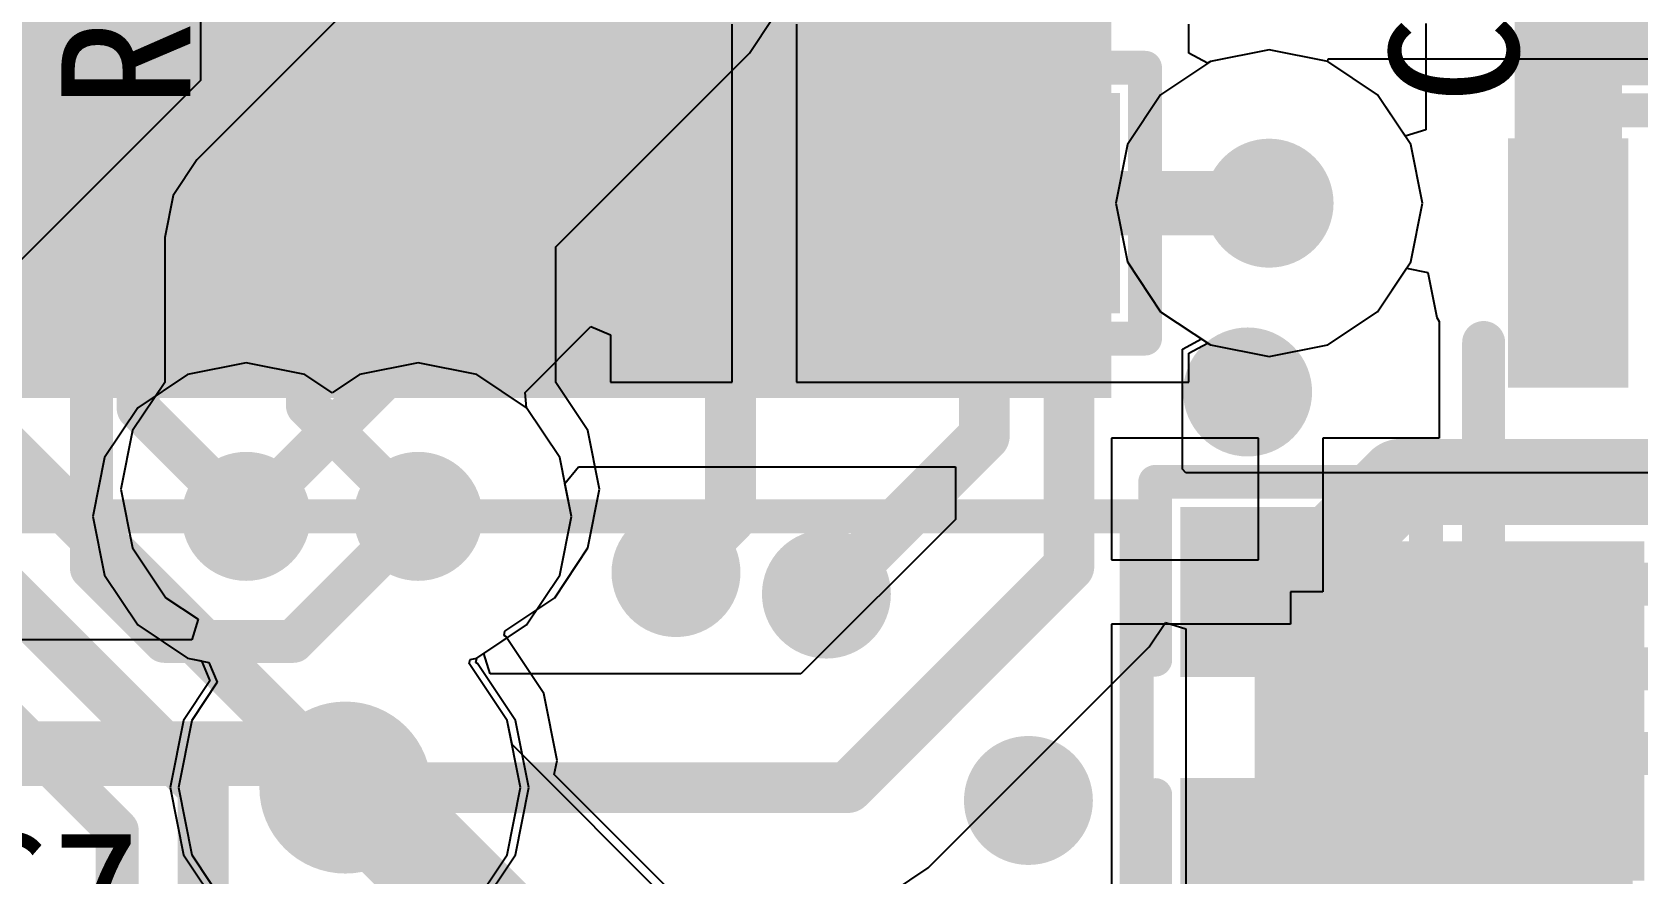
# Model space of a CAD drawing. Header units: millimetres. Extents: x 192 to 285.3, y 128.7 to 184.7.
# Drawn here: x 211.67 to 221.16, y 171.43 to 176.4 of the extents above; entities that cross this region are included whole.
import ezdxf

# ---------------------------------------------------------------- set-up
doc = ezdxf.new("R2010")
doc.units = ezdxf.units.MM
for name, color, linetype in [('BottomLayer', 5, 'Continuous'), ('BottomOverlay', 54, 'Continuous'), ('BottomPaste', 16, 'Continuous'), ('BottomSolder', 6, 'Continuous'), ('ConnectLayer', 7, 'Continuous'), ('MidLayer1', 16, 'Continuous'), ('MidLayer2', 76, 'Continuous'), ('MultiLayer', 9, 'Continuous'), ('TopLayer', 1, 'Continuous'), ('TopOverlay', 2, 'Continuous'), ('TopPaste', 8, 'Continuous'), ('TopSolder', 216, 'Continuous'), ('ViaHoleLayer', 16, 'Continuous')]:
    doc.layers.add(name, color=color, linetype=linetype)

# ---------------------------------------------------------------- blocks, each defined once
blk = doc.blocks.new('SOT23_5_36')
at = {"layer": 'TopLayer'}
for points in [[(-0.6350126999999999, 0.69599048), (-0.6350126999999999, 1.20399048), (-1.9050127, 0.69599048), (-1.9050127, 1.20399048)], [(1.9049873, 0.69599048), (1.9049873, 1.20399048), (0.6349873, 0.69599048), (0.6349873, 1.20399048)], [(-0.6350126999999999, -0.25402032), (-0.6350126999999999, 0.25397968), (-1.9050127, -0.25402032), (-1.9050127, 0.25397968)], [(-0.6350126999999999, -1.20403112), (-0.6350126999999999, -0.69603112), (-1.9050127, -1.20403112), (-1.9050127, -0.69603112)], [(1.9049873, -1.20403112), (1.9049873, -0.69603112), (0.6349873, -1.20403112), (0.6349873, -0.69603112)]]:
    blk.add_solid(points, dxfattribs=at)
at = {"layer": 'TopOverlay'}
for points, const_width in [([(-0.8000110999999999, 1.44996408), (0.7999857, 1.44996408)], 0.254), ([(1.3969873, 0.18799048), (1.3969873, -0.19300952)], 0.3048), ([(-0.8000110999999999, -1.45000472), (0.7999857, -1.45000472)], 0.254)]:
    blk.add_lwpolyline(points, dxfattribs=dict(at, const_width=const_width))
for points, const_width in [([(-0.8635111, 1.44996408, 1), (-0.7365111, 1.44996408, 1)], 0.127), ([(0.7364857, 1.44996408, 1), (0.8634856999999999, 1.44996408, 1)], 0.127), ([(1.3207873, 0.18799048, 1), (1.4731873, 0.18799048, 1)], 0.1524), ([(1.3207873, -0.19300952, 1), (1.4731873, -0.19300952, 1)], 0.1524), ([(-0.8635111, -1.45000472, 1), (-0.7365111, -1.45000472, 1)], 0.127), ([(0.7364857, -1.45000472, 1), (0.8634856999999999, -1.45000472, 1)], 0.127)]:
    blk.add_lwpolyline(points, format="xyb", close=True, dxfattribs=dict(at, const_width=const_width))
at = {"layer": 'TopPaste'}
for points in [[(-0.6350126999999999, 0.69599048), (-0.6350126999999999, 1.20399048), (-1.9050127, 0.69599048), (-1.9050127, 1.20399048)], [(1.9049873, 0.69599048), (1.9049873, 1.20399048), (0.6349873, 0.69599048), (0.6349873, 1.20399048)], [(-0.6350126999999999, -0.25402032), (-0.6350126999999999, 0.25397968), (-1.9050127, -0.25402032), (-1.9050127, 0.25397968)], [(-0.6350126999999999, -1.20403112), (-0.6350126999999999, -0.69603112), (-1.9050127, -1.20403112), (-1.9050127, -0.69603112)], [(1.9049873, -1.20403112), (1.9049873, -0.69603112), (0.6349873, -1.20403112), (0.6349873, -0.69603112)]]:
    blk.add_solid(points, dxfattribs=at)
at = {"layer": 'TopSolder'}
for points in [[(-0.5334127, 0.5943904799999999), (-0.5334127, 1.30559048), (-2.0066127, 0.5943904799999999), (-2.0066127, 1.30559048)], [(2.0065873, 0.5943904799999999), (2.0065873, 1.30559048), (0.5333873, 0.5943904799999999), (0.5333873, 1.30559048)], [(-0.5334127, -0.35562032), (-0.5334127, 0.35557968), (-2.0066127, -0.35562032), (-2.0066127, 0.35557968)], [(-0.5334127, -1.30563112), (-0.5334127, -0.59443112), (-2.0066127, -1.30563112), (-2.0066127, -0.59443112)], [(2.0065873, -1.30563112), (2.0065873, -0.59443112), (0.5333873, -1.30563112), (0.5333873, -0.59443112)]]:
    blk.add_solid(points, dxfattribs=at)
blk = doc.blocks.new('0603_61')
at = {"layer": 'TopLayer'}
for points in [[(-1.19994934, -0.54999382), (-0.39995094, -0.54999382), (-1.19994934, 0.5500039800000001), (-0.39995094, 0.5500039800000001)], [(0.40004746, -0.54999382), (1.20004586, -0.54999382), (0.40004746, 0.5500039800000001), (1.20004586, 0.5500039800000001)]]:
    blk.add_solid(points, dxfattribs=at)
at = {"layer": 'TopOverlay', "const_width": 0.1999996}
for points in [[(-1.44998694, 0.80000348), (-1.44998694, -0.7999933199999999)], [(-1.44998694, 0.80000348), (-0.40000174, 0.80000348)], [(0.3999966599999999, 0.80000348), (1.45003266, 0.80000348)], [(1.45003266, 0.80000348), (1.45003266, -0.7999933199999999)], [(-1.44998694, -0.7999933199999999), (-0.40000174, -0.7999933199999999)], [(0.3999966599999999, -0.7999933199999999), (1.45003266, -0.7999933199999999)]]:
    blk.add_lwpolyline(points, dxfattribs=at)
at = {"layer": 'TopOverlay', "const_width": 0.0999998}
for points in [[(-1.49998684, 0.80000348, 1), (-1.39998704, 0.80000348, 1)], [(-1.49998684, 0.80000348, 1), (-1.39998704, 0.80000348, 1)], [(-0.4500016399999999, 0.80000348, 1), (-0.35000184, 0.80000348, 1)], [(0.34999676, 0.80000348, 1), (0.44999656, 0.80000348, 1)], [(1.40003276, 0.80000348, 1), (1.50003256, 0.80000348, 1)], [(1.40003276, 0.80000348, 1), (1.50003256, 0.80000348, 1)], [(-1.49998684, -0.7999933199999999, 1), (-1.39998704, -0.7999933199999999, 1)], [(-1.49998684, -0.7999933199999999, 1), (-1.39998704, -0.7999933199999999, 1)], [(-0.4500016399999999, -0.7999933199999999, 1), (-0.35000184, -0.7999933199999999, 1)], [(0.34999676, -0.7999933199999999, 1), (0.44999656, -0.7999933199999999, 1)], [(1.40003276, -0.7999933199999999, 1), (1.50003256, -0.7999933199999999, 1)], [(1.40003276, -0.7999933199999999, 1), (1.50003256, -0.7999933199999999, 1)]]:
    blk.add_lwpolyline(points, format="xyb", close=True, dxfattribs=at)
at = {"layer": 'TopPaste'}
for points in [[(-1.19994934, -0.54999382), (-0.39995094, -0.54999382), (-1.19994934, 0.5500039800000001), (-0.39995094, 0.5500039800000001)], [(0.40004746, -0.54999382), (1.20004586, -0.54999382), (0.40004746, 0.5500039800000001), (1.20004586, 0.5500039800000001)]]:
    blk.add_solid(points, dxfattribs=at)
at = {"layer": 'TopSolder'}
for points in [[(-1.30154934, -0.65159382), (-0.29835094, -0.65159382), (-1.30154934, 0.65160398), (-0.29835094, 0.65160398)], [(0.29844746, -0.65159382), (1.30164586, -0.65159382), (0.29844746, 0.65160398), (1.30164586, 0.65160398)]]:
    blk.add_solid(points, dxfattribs=at)
blk = doc.blocks.new('0603_63')
at = {"layer": 'TopLayer'}
for points in [[(-1.19998998, -0.5500243), (-0.39999158, -0.5500243), (-1.19998998, 0.5499735), (-0.39999158, 0.5499735)], [(0.40000682, -0.5500243), (1.20000522, -0.5500243), (0.40000682, 0.5499735), (1.20000522, 0.5499735)]]:
    blk.add_solid(points, dxfattribs=at)
at = {"layer": 'TopOverlay', "const_width": 0.1999996}
for points in [[(-1.45002758, -0.8000237999999998), (-1.45002758, 0.799973)], [(-1.45002758, 0.799973), (-0.39999158, 0.799973)], [(0.40000682, 0.799973), (1.44999202, 0.799973)], [(1.44999202, -0.8000237999999998), (1.44999202, 0.799973)], [(-1.45002758, -0.8000237999999998), (-0.39999158, -0.8000237999999998)], [(0.40000682, -0.8000237999999998), (1.44999202, -0.8000237999999998)]]:
    blk.add_lwpolyline(points, dxfattribs=at)
at = {"layer": 'TopOverlay', "const_width": 0.0999998}
for points in [[(-1.50002748, 0.799973, 1), (-1.40002768, 0.799973, 1)], [(-1.50002748, 0.799973, 1), (-1.40002768, 0.799973, 1)], [(-0.44999148, 0.799973, 1), (-0.34999168, 0.799973, 1)], [(0.35000692, 0.799973, 1), (0.45000672, 0.799973, 1)], [(1.39999212, 0.799973, 1), (1.49999192, 0.799973, 1)], [(1.39999212, 0.799973, 1), (1.49999192, 0.799973, 1)], [(-1.50002748, -0.8000237999999998, 1), (-1.40002768, -0.8000237999999998, 1)], [(-1.50002748, -0.8000237999999998, 1), (-1.40002768, -0.8000237999999998, 1)], [(-0.44999148, -0.8000237999999998, 1), (-0.34999168, -0.8000237999999998, 1)], [(0.35000692, -0.8000237999999998, 1), (0.45000672, -0.8000237999999998, 1)], [(1.39999212, -0.8000237999999998, 1), (1.49999192, -0.8000237999999998, 1)], [(1.39999212, -0.8000237999999998, 1), (1.49999192, -0.8000237999999998, 1)]]:
    blk.add_lwpolyline(points, format="xyb", close=True, dxfattribs=at)
at = {"layer": 'TopPaste'}
for points in [[(-1.19998998, -0.5500243), (-0.39999158, -0.5500243), (-1.19998998, 0.5499735), (-0.39999158, 0.5499735)], [(0.40000682, -0.5500243), (1.20000522, -0.5500243), (0.40000682, 0.5499735), (1.20000522, 0.5499735)]]:
    blk.add_solid(points, dxfattribs=at)
at = {"layer": 'TopSolder'}
for points in [[(-1.30158998, -0.6516242999999999), (-0.29839158, -0.6516242999999999), (-1.30158998, 0.6515735), (-0.29839158, 0.6515735)], [(0.29840682, -0.6516242999999999), (1.30160522, -0.6516242999999999), (0.29840682, 0.6515735), (1.30160522, 0.6515735)]]:
    blk.add_solid(points, dxfattribs=at)
blk = doc.blocks.new('0603_87')
at = {"layer": 'TopLayer'}
for points in [[(-1.1999976, -0.5500268399999999), (-0.3999992, -0.5500268399999999), (-1.1999976, 0.5499709599999999), (-0.3999992, 0.5499709599999999)], [(0.3999992, -0.5500268399999999), (1.1999976, -0.5500268399999999), (0.3999992, 0.5499709599999999), (1.1999976, 0.5499709599999999)]]:
    blk.add_solid(points, dxfattribs=at)
at = {"layer": 'TopOverlay', "const_width": 0.1999996}
for points in [[(-0.3999992, 0.7999704599999999), (-1.4500352, 0.7999704599999999)], [(-1.4500352, 0.7999704599999999), (-1.4500352, -0.80002634)], [(1.4499844, 0.7999704599999999), (0.3999992, 0.7999704599999999)], [(1.4499844, 0.7999704599999999), (1.4499844, -0.80002634)], [(-0.3999992, -0.80002634), (-1.4500352, -0.80002634)], [(1.4499844, -0.80002634), (0.3999992, -0.80002634)]]:
    blk.add_lwpolyline(points, dxfattribs=at)
at = {"layer": 'TopOverlay', "const_width": 0.0999998}
for points in [[(-1.5000351, 0.7999704599999999, 1), (-1.4000353, 0.7999704599999999, 1)], [(-1.5000351, 0.7999704599999999, 1), (-1.4000353, 0.7999704599999999, 1)], [(-0.4499991, 0.7999704599999999, 1), (-0.3499993, 0.7999704599999999, 1)], [(0.3499993, 0.7999704599999999, 1), (0.4499991, 0.7999704599999999, 1)], [(1.3999845, 0.7999704599999999, 1), (1.4999843, 0.7999704599999999, 1)], [(1.3999845, 0.7999704599999999, 1), (1.4999843, 0.7999704599999999, 1)], [(-1.5000351, -0.80002634, 1), (-1.4000353, -0.80002634, 1)], [(-1.5000351, -0.80002634, 1), (-1.4000353, -0.80002634, 1)], [(-0.4499991, -0.80002634, 1), (-0.3499993, -0.80002634, 1)], [(0.3499993, -0.80002634, 1), (0.4499991, -0.80002634, 1)], [(1.3999845, -0.80002634, 1), (1.4999843, -0.80002634, 1)], [(1.3999845, -0.80002634, 1), (1.4999843, -0.80002634, 1)]]:
    blk.add_lwpolyline(points, format="xyb", close=True, dxfattribs=at)
at = {"layer": 'TopPaste'}
for points in [[(-1.1999976, -0.5500268399999999), (-0.3999992, -0.5500268399999999), (-1.1999976, 0.5499709599999999), (-0.3999992, 0.5499709599999999)], [(0.3999992, -0.5500268399999999), (1.1999976, -0.5500268399999999), (0.3999992, 0.5499709599999999), (1.1999976, 0.5499709599999999)]]:
    blk.add_solid(points, dxfattribs=at)
at = {"layer": 'TopSolder'}
for points in [[(-1.3015976, -0.6516268399999999), (-0.2983992, -0.6516268399999999), (-1.3015976, 0.6515709599999999), (-0.2983992, 0.6515709599999999)], [(0.2983992, -0.6516268399999999), (1.3015976, -0.6516268399999999), (0.2983992, 0.6515709599999999), (1.3015976, 0.6515709599999999)]]:
    blk.add_solid(points, dxfattribs=at)
blk = doc.blocks.new('TQFP_64_B_120')
at = {"layer": 'BottomLayer'}
for points in [[(-2.4000079, 4.949967239999999), (-2.1000085, 4.949967239999999), (-2.4000079, 7.04996812), (-2.1000085, 7.04996812)], [(-1.9000343, 4.949967239999999), (-1.6000349, 4.949967239999999), (-1.9000343, 7.04996812), (-1.6000349, 7.04996812)], [(-1.4000099, 4.949967239999999), (-1.1000105, 4.949967239999999), (-1.4000099, 7.04996812), (-1.1000105, 7.04996812)], [(-0.9000363, 4.949967239999999), (-0.6000369, 4.949967239999999), (-0.9000363, 7.04996812), (-0.6000369, 7.04996812)], [(-0.4000118999999999, 4.949967239999999), (-0.1000125, 4.949967239999999), (-0.4000118999999999, 7.04996812), (-0.1000125, 7.04996812)], [(0.09996169999999999, 4.949967239999999), (0.3999611, 4.949967239999999), (0.09996169999999999, 7.04996812), (0.3999611, 7.04996812)], [(0.5999861, 4.949967239999999), (0.8999854999999999, 4.949967239999999), (0.5999861, 7.04996812), (0.8999854999999999, 7.04996812)], [(1.0999597, 4.949967239999999), (1.3999591, 4.949967239999999), (1.0999597, 7.04996812), (1.3999591, 7.04996812)], [(1.5999841, 4.949967239999999), (1.8999835, 4.949967239999999), (1.5999841, 7.04996812), (1.8999835, 7.04996812)], [(2.0999577, 4.949967239999999), (2.3999571, 4.949967239999999), (2.0999577, 7.04996812), (2.3999571, 7.04996812)], [(2.5999821, 4.949967239999999), (2.8999815, 4.949967239999999), (2.5999821, 7.04996812), (2.8999815, 7.04996812)], [(3.0999557, 4.949967239999999), (3.3999551, 4.949967239999999), (3.0999557, 7.04996812), (3.3999551, 7.04996812)], [(3.5999801, 4.949967239999999), (3.8999795, 4.949967239999999), (3.5999801, 7.04996812), (3.8999795, 7.04996812)], [(4.94996216, 3.89998458), (4.94996216, 3.59998518), (7.04996304, 3.89998458), (7.04996304, 3.59998518)], [(4.94996216, 3.39996018), (4.94996216, 3.09996078), (7.04996304, 3.39996018), (7.04996304, 3.09996078)], [(4.94996216, 2.89998658), (4.94996216, 2.59998718), (7.04996304, 2.89998658), (7.04996304, 2.59998718)], [(4.94996216, 2.39996218), (4.94996216, 2.09996278), (7.04996304, 2.39996218), (7.04996304, 2.09996278)]]:
    blk.add_solid(points, dxfattribs=at)
at = {"layer": 'BottomOverlay', "const_width": 0.1999996}
for points in [[(-4.1500298, 4.14998408), (4.149979, 4.14998408)], [(4.149979, -4.150024719999999), (4.149979, 4.14998408)]]:
    blk.add_lwpolyline(points, dxfattribs=at)
at = {"layer": 'BottomOverlay', "const_width": 0.0999998}
blk.add_lwpolyline([(4.0999791, 4.14998408, 1), (4.1999789, 4.14998408, 1)], format="xyb", close=True, dxfattribs=at)
blk.add_lwpolyline([(4.0999791, 4.14998408, 1), (4.1999789, 4.14998408, 1)], format="xyb", close=True, dxfattribs=at)
at = {"layer": 'BottomPaste'}
for points in [[(-2.4000079, 4.949967239999999), (-2.1000085, 4.949967239999999), (-2.4000079, 7.04996812), (-2.1000085, 7.04996812)], [(-1.9000343, 4.949967239999999), (-1.6000349, 4.949967239999999), (-1.9000343, 7.04996812), (-1.6000349, 7.04996812)], [(-1.4000099, 4.949967239999999), (-1.1000105, 4.949967239999999), (-1.4000099, 7.04996812), (-1.1000105, 7.04996812)], [(-0.9000363, 4.949967239999999), (-0.6000369, 4.949967239999999), (-0.9000363, 7.04996812), (-0.6000369, 7.04996812)], [(-0.4000118999999999, 4.949967239999999), (-0.1000125, 4.949967239999999), (-0.4000118999999999, 7.04996812), (-0.1000125, 7.04996812)], [(0.09996169999999999, 4.949967239999999), (0.3999611, 4.949967239999999), (0.09996169999999999, 7.04996812), (0.3999611, 7.04996812)], [(0.5999861, 4.949967239999999), (0.8999854999999999, 4.949967239999999), (0.5999861, 7.04996812), (0.8999854999999999, 7.04996812)], [(1.0999597, 4.949967239999999), (1.3999591, 4.949967239999999), (1.0999597, 7.04996812), (1.3999591, 7.04996812)], [(1.5999841, 4.949967239999999), (1.8999835, 4.949967239999999), (1.5999841, 7.04996812), (1.8999835, 7.04996812)], [(2.0999577, 4.949967239999999), (2.3999571, 4.949967239999999), (2.0999577, 7.04996812), (2.3999571, 7.04996812)], [(2.5999821, 4.949967239999999), (2.8999815, 4.949967239999999), (2.5999821, 7.04996812), (2.8999815, 7.04996812)], [(3.0999557, 4.949967239999999), (3.3999551, 4.949967239999999), (3.0999557, 7.04996812), (3.3999551, 7.04996812)], [(3.5999801, 4.949967239999999), (3.8999795, 4.949967239999999), (3.5999801, 7.04996812), (3.8999795, 7.04996812)], [(4.94996216, 3.89998458), (4.94996216, 3.59998518), (7.04996304, 3.89998458), (7.04996304, 3.59998518)], [(4.94996216, 3.39996018), (4.94996216, 3.09996078), (7.04996304, 3.39996018), (7.04996304, 3.09996078)], [(4.94996216, 2.89998658), (4.94996216, 2.59998718), (7.04996304, 2.89998658), (7.04996304, 2.59998718)], [(4.94996216, 2.39996218), (4.94996216, 2.09996278), (7.04996304, 2.39996218), (7.04996304, 2.09996278)]]:
    blk.add_solid(points, dxfattribs=at)
at = {"layer": 'BottomSolder'}
for points in [[(-2.5016079, 4.84836724), (-1.9984085, 4.84836724), (-2.5016079, 7.15156812), (-1.9984085, 7.15156812)], [(-2.0016343, 4.84836724), (-1.4984349, 4.84836724), (-2.0016343, 7.15156812), (-1.4984349, 7.15156812)], [(-1.5016099, 4.84836724), (-0.9984105, 4.84836724), (-1.5016099, 7.15156812), (-0.9984105, 7.15156812)], [(-1.0016363, 4.84836724), (-0.4984369, 4.84836724), (-1.0016363, 7.15156812), (-0.4984369, 7.15156812)], [(-0.5016118999999999, 4.84836724), (0.0015875, 4.84836724), (-0.5016118999999999, 7.15156812), (0.0015875, 7.15156812)], [(-0.0016383, 4.84836724), (0.5015611, 4.84836724), (-0.0016383, 7.15156812), (0.5015611, 7.15156812)], [(0.4983861, 4.84836724), (1.0015855, 4.84836724), (0.4983861, 7.15156812), (1.0015855, 7.15156812)], [(0.9983597, 4.84836724), (1.5015591, 4.84836724), (0.9983597, 7.15156812), (1.5015591, 7.15156812)], [(1.4983841, 4.84836724), (2.0015835, 4.84836724), (1.4983841, 7.15156812), (2.0015835, 7.15156812)], [(1.9983577, 4.84836724), (2.5015571, 4.84836724), (1.9983577, 7.15156812), (2.5015571, 7.15156812)], [(2.4983821, 4.84836724), (3.0015815, 4.84836724), (2.4983821, 7.15156812), (3.0015815, 7.15156812)], [(2.9983557, 4.84836724), (3.5015551, 4.84836724), (2.9983557, 7.15156812), (3.5015551, 7.15156812)], [(3.4983801, 4.84836724), (4.0015795, 4.84836724), (3.4983801, 7.15156812), (4.0015795, 7.15156812)], [(4.84836216, 4.00158458), (4.84836216, 3.49838518), (7.15156304, 4.00158458), (7.15156304, 3.49838518)], [(4.84836216, 3.50156018), (4.84836216, 2.99836078), (7.15156304, 3.50156018), (7.15156304, 2.99836078)], [(4.84836216, 3.00158658), (4.84836216, 2.49838718), (7.15156304, 3.00158658), (7.15156304, 2.49838718)], [(4.84836216, 2.50156218), (4.84836216, 1.99836278), (7.15156304, 2.50156218), (7.15156304, 1.99836278)]]:
    blk.add_solid(points, dxfattribs=at)
blk = doc.blocks.new('0603_154')
at = {"layer": 'TopLayer'}
for points in [[(-0.3999992, -0.5499989), (0.3999992, -0.5499989), (-0.3999992, 0.5499989), (0.3999992, 0.5499989)], [(1.1999976, -0.5499989), (1.999996, -0.5499989), (1.1999976, 0.5499989), (1.999996, 0.5499989)]]:
    blk.add_solid(points, dxfattribs=at)
at = {"layer": 'TopOverlay', "const_width": 0.1999996}
for points in [[(0.39997634, 0.7999984), (-0.6500368, 0.7999984)], [(-0.6500368, -0.7999984), (-0.6500368, 0.7999984)], [(2.2499828, 0.7999984), (1.19997474, 0.7999984)], [(2.2499828, -0.7999984), (2.2499828, 0.7999984)], [(0.39997634, -0.7999984), (-0.6500368, -0.7999984)], [(2.2499828, -0.7999984), (1.19997474, -0.7999984)]]:
    blk.add_lwpolyline(points, dxfattribs=at)
at = {"layer": 'TopOverlay', "const_width": 0.0999998}
for points in [[(-0.7000367, 0.7999984, 1), (-0.6000369, 0.7999984, 1)], [(-0.7000367, 0.7999984, 1), (-0.6000369, 0.7999984, 1)], [(0.34997644, 0.7999984, 1), (0.44997624, 0.7999984, 1)], [(1.14997484, 0.7999984, 1), (1.24997464, 0.7999984, 1)], [(2.1999829, 0.7999984, 1), (2.2999827, 0.7999984, 1)], [(2.1999829, 0.7999984, 1), (2.2999827, 0.7999984, 1)], [(-0.7000367, -0.7999984, 1), (-0.6000369, -0.7999984, 1)], [(-0.7000367, -0.7999984, 1), (-0.6000369, -0.7999984, 1)], [(0.34997644, -0.7999984, 1), (0.44997624, -0.7999984, 1)], [(1.14997484, -0.7999984, 1), (1.24997464, -0.7999984, 1)], [(2.1999829, -0.7999984, 1), (2.2999827, -0.7999984, 1)], [(2.1999829, -0.7999984, 1), (2.2999827, -0.7999984, 1)]]:
    blk.add_lwpolyline(points, format="xyb", close=True, dxfattribs=at)
at = {"layer": 'TopPaste'}
for points in [[(-0.3999992, -0.5499989), (0.3999992, -0.5499989), (-0.3999992, 0.5499989), (0.3999992, 0.5499989)], [(1.1999976, -0.5499989), (1.999996, -0.5499989), (1.1999976, 0.5499989), (1.999996, 0.5499989)]]:
    blk.add_solid(points, dxfattribs=at)
at = {"layer": 'TopSolder'}
for points in [[(-0.5015992, -0.6515989), (0.5015992, -0.6515989), (-0.5015992, 0.6515989), (0.5015992, 0.6515989)], [(1.0983976, -0.6515989), (2.101596, -0.6515989), (1.0983976, 0.6515989), (2.101596, 0.6515989)]]:
    blk.add_solid(points, dxfattribs=at)

msp = doc.modelspace()

# ---------------------------------------------------------------- linework, layer by layer
at = {"layer": 'BottomLayer'}
for p, q in [((219.32344756, 176.23042478), (219.3250376, 176.2465614)), ((219.32344756, 176.2304197), (219.32344756, 176.23042478)), ((219.32344756, 176.23041716), (219.3234501, 176.2304197)), ((219.3234501, 176.2304197), (219.32344756, 176.2304197)), ((219.61750844, 176.03393292), (219.32344756, 176.23041716)), ((219.3250376, 176.2465614), (221.82140294, 176.2465614)), ((219.81399522, 175.7398695), (219.61750844, 176.03393292)), ((219.88299178, 175.39299948), (219.81399522, 175.7398695)), ((219.81399522, 175.04612946), (219.88299178, 175.39299948)), ((219.61750844, 174.75206604), (219.81399522, 175.04612946)), ((219.32344502, 174.55557926), (219.61750844, 174.75206604)), ((218.46427224, 174.53141116), (218.57627862, 174.59127896)), ((218.46427224, 173.82208568), (218.46427224, 174.53141116)), ((218.57627862, 174.59127896), (218.62970498, 174.55557926)), ((218.62970498, 174.55557926), (218.976575, 174.4865827)), ((218.976575, 174.4865827), (219.32344502, 174.55557926)), ((214.8152676, 173.73679756), (214.89583894, 173.8349711)), ((214.89583894, 173.8349711), (217.12249184, 173.8349711)), ((217.12249184, 173.8349711), (217.12249184, 173.52487266)), ((218.48536948, 173.80098844), (218.46427224, 173.82208568)), ((221.60136528, 173.80098844), (218.48536694, 173.80098844)), ((218.48536694, 173.80098844), (218.48536694, 173.80098844)), ((218.48536694, 173.80098844), (218.48536948, 173.80098844)), ((214.85381972, 173.54298794), (214.8152676, 173.73679756)), ((214.78482316, 173.19611792), (214.85381972, 173.54298794)), ((217.12249184, 173.52487266), (216.2095117, 172.61189252)), ((214.58833638, 172.9020545), (214.78482316, 173.19611792)), ((214.33596452, 172.7334239), (214.58833638, 172.9020545)), ((218.26777276, 172.7725907), (218.36383302, 172.9163547)), ((218.36383302, 172.9163547), (218.4853644, 172.87948914)), ((218.4853644, 172.87948914), (218.4853644, 172.30096604)), ((214.37283008, 172.61189252), (214.33596452, 172.7334239)), ((216.96179366, 171.4666116), (218.26777276, 172.7725907)), ((216.2095117, 172.61189252), (214.37283008, 172.61189252)), ((218.4853644, 172.30096604), (218.4853644, 170.98496664)), ((216.74414106, 171.32118136), (216.96179366, 171.4666116)), ((216.96179366, 171.4666116), (216.9617962, 171.46660906)), ((216.9617962, 171.46660906), (216.96179366, 171.4666116))]:
    msp.add_line(p, q, dxfattribs=at)
for points, const_width in [([(214.79338804, 175.39297154), (214.79338804, 179.39098742)], 0.254), ([(212.79339204, 175.39297154), (212.79339204, 176.88299142)], 0.254), ([(213.79339004, 175.39297154), (213.79339004, 176.86401508)], 0.254), ([(216.29335964, 175.39297154), (216.29335964, 176.89400232)], 0.254), ([(216.79338404, 175.39297154), (216.79338404, 176.69198342)], 0.254), ([(211.79339404, 175.39297154), (211.79339404, 176.58920232)], 0.254), ([(212.29336764, 174.18102324), (212.29336764, 175.39297154)], 0.254), ([(213.29336564, 174.19702524), (213.29336564, 175.39297154)], 0.254), ([(215.79338604, 173.53298542), (215.79338604, 175.39297154)], 0.2999994), ([(217.29335764, 174.01695702), (217.29335764, 175.39297154)], 0.2999994), ([(217.79338204, 175.39297154), (218.97654706, 175.39297154)], 0.3048), ([(217.79338204, 173.24698142), (217.79338204, 175.39297154)], 0.2999994), ([(209.12140294, 174.73500232), (212.16940294, 171.68700232)], 0.254), ([(213.29336564, 174.19702524), (213.94740294, 173.54298794)], 0.254), ([(211.29336964, 174.16502124), (213.51738856, 171.94100232)], 0.2999994), ([(212.29336764, 174.18102324), (212.93140294, 173.54298794)], 0.254), ([(216.36040294, 173.08400232), (217.29335764, 174.01695702)], 0.2999994), ([(210.79339604, 173.82500922), (212.16940294, 172.44900232)], 0.2999994), ([(215.47140294, 173.21100232), (215.79338604, 173.53298542)], 0.2999994), ([(216.48740294, 171.94100232), (217.79338204, 173.24698142)], 0.2999994), ([(220.04336484, 173.14298874), (223.30278936, 173.14298874)], 0.254), ([(220.04336484, 172.64296434), (224.63156496, 172.64296434)], 0.254), ([(212.16940294, 172.44900232), (212.67740294, 171.94100232)], 0.2999994), ([(212.16940294, 172.44900232), (212.29640294, 172.32200232)], 0.2999994), ([(220.04336484, 172.14299074), (221.97943412, 172.14299074)], 0.254), ([(212.67740294, 171.05200232), (212.67740294, 171.94100232)], 0.2999994), ([(213.56640294, 171.94100232), (216.48740294, 171.94100232)], 0.2999994), ([(212.16940294, 170.41700232), (212.16940294, 171.68700232)], 0.254)]:
    msp.add_lwpolyline(points, dxfattribs=dict(at, const_width=const_width))
for points, const_width in [([(218.786075, 175.39299948, 1), (219.167075, 175.39299948, 1)], 0.3809999999999999), ([(211.72989404, 175.39297154, 1), (211.85689404, 175.39297154, 1)], 0.127), ([(212.22986764, 175.39297154, 1), (212.35686764, 175.39297154, 1)], 0.127), ([(212.72989204, 175.39297154, 1), (212.85689204, 175.39297154, 1)], 0.127), ([(213.22986564, 175.39297154, 1), (213.35686564, 175.39297154, 1)], 0.127), ([(213.72989004, 175.39297154, 1), (213.85689004, 175.39297154, 1)], 0.127), ([(214.72988804, 175.39297154, 1), (214.85688804, 175.39297154, 1)], 0.127), ([(215.71838746, 175.39297154, 1), (215.86838462, 175.39297154, 1)], 0.1499997), ([(216.22985964, 175.39297154, 1), (216.35685964, 175.39297154, 1)], 0.127), ([(216.72988404, 175.39297154, 1), (216.85688404, 175.39297154, 1)], 0.127), ([(217.21835906, 175.39297154, 1), (217.36835622, 175.39297154, 1)], 0.1499997), ([(217.71718204, 175.39297154, 1), (217.86958204, 175.39297154, 1)], 0.1524), ([(217.71838346, 175.39297154, 1), (217.86838062, 175.39297154, 1)], 0.1499997), ([(218.90034706, 175.39297154, 1), (219.05274706, 175.39297154, 1)], 0.1524), ([(218.65910294, 174.27780232, 1), (219.04010294, 174.27780232, 1)], 0.3809999999999999), ([(213.22986564, 174.19702524, 1), (213.35686564, 174.19702524, 1)], 0.127), ([(213.22986564, 174.19702524, 1), (213.35686564, 174.19702524, 1)], 0.127), ([(212.22986764, 174.18102324, 1), (212.35686764, 174.18102324, 1)], 0.127), ([(212.22986764, 174.18102324, 1), (212.35686764, 174.18102324, 1)], 0.127), ([(217.21835906, 174.01695702, 1), (217.36835622, 174.01695702, 1)], 0.1499997), ([(217.21835906, 174.01695702, 1), (217.36835622, 174.01695702, 1)], 0.1499997), ([(212.74090294, 173.54298794, 1), (213.12190294, 173.54298794, 1)], 0.3809999999999999), ([(213.75690294, 173.54298794, 1), (214.13790294, 173.54298794, 1)], 0.3809999999999999), ([(212.86790294, 173.54298794, 1), (212.99490294, 173.54298794, 1)], 0.127), ([(213.88390294, 173.54298794, 1), (214.01090294, 173.54298794, 1)], 0.127), ([(215.71838746, 173.53298542, 1), (215.86838462, 173.53298542, 1)], 0.1499997), ([(215.71838746, 173.53298542, 1), (215.86838462, 173.53298542, 1)], 0.1499997), ([(215.28090294, 173.21100232, 1), (215.66190294, 173.21100232, 1)], 0.3809999999999999), ([(216.16990294, 173.08400232, 1), (216.55090294, 173.08400232, 1)], 0.3809999999999999), ([(217.71838346, 173.24698142, 1), (217.86838062, 173.24698142, 1)], 0.1499997), ([(217.71838346, 173.24698142, 1), (217.86838062, 173.24698142, 1)], 0.1499997), ([(215.39640436, 173.21100232, 1), (215.54640152, 173.21100232, 1)], 0.1499997), ([(216.28540436, 173.08400232, 1), (216.43540152, 173.08400232, 1)], 0.1499997), ([(219.97986484, 173.14298874, 1), (220.10686484, 173.14298874, 1)], 0.127), ([(219.97986484, 172.64296434, 1), (220.10686484, 172.64296434, 1)], 0.127), ([(212.09440436, 172.44900232, 1), (212.24440152, 172.44900232, 1)], 0.1499997), ([(212.09440436, 172.44900232, 1), (212.24440152, 172.44900232, 1)], 0.1499997), ([(212.09440436, 172.44900232, 1), (212.24440152, 172.44900232, 1)], 0.1499997), ([(212.22140436, 172.32200232, 1), (212.37140152, 172.32200232, 1)], 0.1499997), ([(213.26338856, 171.94100232, 1), (213.77138856, 171.94100232, 1)], 0.508), ([(217.36370294, 171.86480232, 1), (217.74470294, 171.86480232, 1)], 0.3809999999999999), ([(219.97986484, 172.14299074, 1), (220.10686484, 172.14299074, 1)], 0.127), ([(212.60240436, 171.94100232, 1), (212.75240152, 171.94100232, 1)], 0.1499997), ([(212.60240436, 171.94100232, 1), (212.75240152, 171.94100232, 1)], 0.1499997), ([(213.44238998, 171.94100232, 1), (213.59238714, 171.94100232, 1)], 0.1499997), ([(213.49140436, 171.94100232, 1), (213.64140152, 171.94100232, 1)], 0.1499997), ([(216.41240436, 171.94100232, 1), (216.56240152, 171.94100232, 1)], 0.1499997), ([(216.41240436, 171.94100232, 1), (216.56240152, 171.94100232, 1)], 0.1499997), ([(212.10590294, 171.68700232, 1), (212.23290294, 171.68700232, 1)], 0.127), ([(212.10590294, 171.68700232, 1), (212.23290294, 171.68700232, 1)], 0.127)]:
    msp.add_lwpolyline(points, format="xyb", close=True, dxfattribs=dict(at, const_width=const_width))
at = {"layer": 'ConnectLayer'}
for p, q in [((214.30553024, 177.3144155), (212.64011574, 175.649001)), ((215.90523494, 176.27887528), (216.04558264, 176.48892058)), ((214.76136626, 175.1350066), (215.90523494, 176.27887528)), ((212.64011574, 175.649001), (212.49976804, 175.4389557)), ((212.49976804, 175.4389557), (212.45048442, 175.1911914)), ((212.45048442, 175.1911914), (212.45048442, 174.33436558)), ((214.76136626, 174.33436558), (214.76136626, 175.1350066)), ((212.93140294, 174.44940472), (212.58453292, 174.38040816)), ((213.27827296, 174.38040816), (212.93140294, 174.44940472)), ((213.94740294, 174.44940472), (213.60053292, 174.38040816)), ((214.29427296, 174.38040816), (213.94740294, 174.44940472)), ((212.45048442, 174.33436558), (212.26050512, 174.05004052)), ((212.58453292, 174.38040816), (212.2904695, 174.18392138)), ((213.43940294, 174.27274518), (213.27827296, 174.38040816)), ((213.60053292, 174.38040816), (213.43940294, 174.27274518)), ((214.58833638, 174.18392138), (214.29427296, 174.38040816)), ((214.95134556, 174.05004052), (214.76136626, 174.33436558)), ((212.2904695, 174.18392138), (212.09398272, 173.88985796)), ((214.78482316, 173.88985796), (214.58833638, 174.18392138)), ((212.26050512, 174.05004052), (212.19150856, 173.7031705)), ((215.02034212, 173.7031705), (214.95134556, 174.05004052)), ((212.09398272, 173.88985796), (212.02498616, 173.54298794)), ((214.85381972, 173.54298794), (214.78482316, 173.88985796)), ((214.8152676, 173.73679756), (214.89583894, 173.8349711)), ((214.89583894, 173.8349711), (217.12249184, 173.8349711)), ((217.12249184, 173.8349711), (217.12249184, 173.52487266)), ((212.19150856, 173.7031705), (212.26050512, 173.35630048)), ((214.85381972, 173.54298794), (214.8152676, 173.73679756)), ((214.95134556, 173.35630048), (215.02034212, 173.7031705)), ((212.02498616, 173.54298794), (212.09398272, 173.19611792)), ((214.78482316, 173.19611792), (214.85381972, 173.54298794)), ((214.78482316, 173.19611792), (214.85381972, 173.54298794)), ((217.12249184, 173.52487266), (216.2095117, 172.61189252)), ((212.26050512, 173.35630048), (212.4569919, 173.06223706)), ((214.75485878, 173.06223706), (214.95134556, 173.35630048)), ((212.09398272, 173.19611792), (212.2904695, 172.9020545)), ((214.58833638, 172.9020545), (214.78482316, 173.19611792)), ((214.58833638, 172.9020545), (214.78482316, 173.19611792)), ((212.4569919, 173.06223706), (212.64756048, 172.93490178)), ((214.4607979, 172.86575028), (214.75485878, 173.06223706)), ((212.2904695, 172.9020545), (212.58453292, 172.70556772)), ((212.64756048, 172.93490178), (212.61069492, 172.8133704)), ((214.2942755, 172.70556772), (214.58833638, 172.9020545)), ((214.33596452, 172.7334239), (214.58833638, 172.9020545)), ((218.26777276, 172.7725907), (218.36383302, 172.9163547)), ((218.36383302, 172.9163547), (218.4853644, 172.87948914)), ((212.61069492, 172.8133704), (211.53341742, 172.8133704)), ((214.45570774, 172.84016994), (214.4607979, 172.86575028)), ((214.4654207, 172.83368024), (214.45570774, 172.84016994)), ((214.68997448, 172.49760776), (214.4654207, 172.83368024)), ((218.4853644, 172.87948914), (218.4853644, 172.48498904)), ((214.37283008, 172.61189252), (214.33596452, 172.7334239)), ((216.96179366, 171.4666116), (218.26777276, 172.7725907)), ((212.58453292, 172.70556772), (212.71146434, 172.68032012)), ((212.71146434, 172.68032012), (212.76006724, 172.56298482)), ((214.28918534, 172.67998738), (214.2942755, 172.70556772)), ((214.2988983, 172.67349768), (214.28918534, 172.67998738)), ((214.52345208, 172.3374252), (214.2988983, 172.67349768)), ((212.76006724, 172.56298482), (212.6093538, 172.3374252)), ((216.2095117, 172.61189252), (214.37283008, 172.61189252)), ((214.76882878, 172.10118488), (214.68997448, 172.49760776)), ((218.4853644, 172.48498904), (218.4853644, 171.98496464)), ((212.6093538, 172.3374252), (212.5304995, 171.94100232)), ((214.60230638, 171.94100232), (214.52345208, 172.3374252)), ((214.75230354, 172.01811164), (214.76882878, 172.10118488)), ((216.03958824, 170.73082694), (214.75230354, 172.01811164)), ((218.4853644, 171.98496464), (218.4853644, 171.80099244)), ((212.5304995, 171.94100232), (212.6093538, 171.54457944)), ((214.52345208, 171.54457944), (214.60230638, 171.94100232)), ((218.4853644, 171.80099244), (218.4853644, 170.48499304)), ((212.6093538, 171.54457944), (212.83390758, 171.20850696)), ((214.2988983, 171.20850696), (214.52345208, 171.54457944)), ((216.74414106, 171.32118136), (216.96179366, 171.4666116)), ((216.96179366, 171.4666116), (216.9617962, 171.46660906)), ((216.9617962, 171.46660906), (216.96179366, 171.4666116))]:
    msp.add_line(p, q, dxfattribs=at)
at = {"layer": 'MidLayer1'}
for p, q in [((218.62970498, 176.2304197), (218.33564156, 176.03393292)), ((218.976575, 176.29941626), (218.62970498, 176.2304197)), ((219.32344502, 176.2304197), (218.976575, 176.29941626)), ((219.61750844, 176.03393292), (219.32344502, 176.2304197)), ((218.33564156, 176.03393292), (218.13915478, 175.7398695)), ((219.81399522, 175.7398695), (219.61750844, 176.03393292)), ((218.13915478, 175.7398695), (218.07015822, 175.39299948)), ((219.88299178, 175.39299948), (219.81399522, 175.7398695)), ((218.07015822, 175.39299948), (218.13915478, 175.04612946)), ((219.81399522, 175.04612946), (219.88299178, 175.39299948)), ((218.13915478, 175.04612946), (218.33564156, 174.75206604)), ((219.61750844, 174.75206604), (219.81399522, 175.04612946)), ((218.33564156, 174.75206604), (218.62970498, 174.55557926)), ((219.32344502, 174.55557926), (219.61750844, 174.75206604)), ((218.62970498, 174.55557926), (218.976575, 174.4865827)), ((218.976575, 174.4865827), (219.32344502, 174.55557926)), ((212.93140294, 174.44940472), (212.58453292, 174.38040816)), ((213.27827296, 174.38040816), (212.93140294, 174.44940472)), ((213.94740294, 174.44940472), (213.60053292, 174.38040816)), ((214.29427296, 174.38040816), (213.94740294, 174.44940472)), ((212.58453292, 174.38040816), (212.2904695, 174.18392138)), ((213.43940294, 174.27274518), (213.27827296, 174.38040816)), ((213.60053292, 174.38040816), (213.43940294, 174.27274518)), ((214.58833638, 174.18392138), (214.29427296, 174.38040816)), ((212.2904695, 174.18392138), (212.09398272, 173.88985796)), ((214.78482316, 173.88985796), (214.58833638, 174.18392138)), ((212.09398272, 173.88985796), (212.02498616, 173.54298794)), ((214.85381972, 173.54298794), (214.78482316, 173.88985796)), ((212.02498616, 173.54298794), (212.09398272, 173.19611792)), ((214.78482316, 173.19611792), (214.85381972, 173.54298794)), ((212.09398272, 173.19611792), (212.2904695, 172.9020545)), ((214.58833638, 172.9020545), (214.78482316, 173.19611792)), ((212.2904695, 172.9020545), (212.58453292, 172.70556772)), ((214.29427296, 172.70556772), (214.58833638, 172.9020545)), ((212.58453292, 172.70556772), (212.66820052, 172.68892564)), ((212.66820052, 172.68892564), (212.71680342, 172.57159034)), ((214.24988392, 172.67349514), (214.25469976, 172.69769626)), ((214.4744377, 172.3374252), (214.24988392, 172.67349514)), ((214.25469976, 172.69769626), (214.29427296, 172.70556772)), ((212.71680342, 172.57159034), (212.56033942, 172.3374252)), ((212.56033942, 172.3374252), (212.48148512, 171.94100232)), ((214.553292, 171.94100232), (214.4744377, 172.3374252)), ((212.48148512, 171.94100232), (212.56033942, 171.54457944)), ((214.4744377, 171.54457944), (214.553292, 171.94100232)), ((212.56033942, 171.54457944), (212.7848932, 171.20850696)), ((214.24988392, 171.20850696), (214.4744377, 171.54457944))]:
    msp.add_line(p, q, dxfattribs=at)
for points, const_width in [([(218.786075, 175.39299948, 1), (219.167075, 175.39299948, 1)], 0.3809999999999999), ([(218.65910294, 174.27780232, 1), (219.04010294, 174.27780232, 1)], 0.3809999999999999), ([(212.74090294, 173.54298794, 1), (213.12190294, 173.54298794, 1)], 0.3809999999999999), ([(213.75690294, 173.54298794, 1), (214.13790294, 173.54298794, 1)], 0.3809999999999999), ([(215.28090294, 173.21100232, 1), (215.66190294, 173.21100232, 1)], 0.3809999999999999), ([(216.16990294, 173.08400232, 1), (216.55090294, 173.08400232, 1)], 0.3809999999999999), ([(213.26338856, 171.94100232, 1), (213.77138856, 171.94100232, 1)], 0.508), ([(217.36370294, 171.86480232, 1), (217.74470294, 171.86480232, 1)], 0.3809999999999999)]:
    msp.add_lwpolyline(points, format="xyb", close=True, dxfattribs=dict(at, const_width=const_width))
at = {"layer": 'MidLayer2'}
for p, q in [((218.62970498, 176.2304197), (218.33564156, 176.03393292)), ((218.976575, 176.29941626), (218.62970498, 176.2304197)), ((219.32344502, 176.2304197), (218.976575, 176.29941626)), ((219.61750844, 176.03393292), (219.32344502, 176.2304197)), ((218.33564156, 176.03393292), (218.13915478, 175.7398695)), ((219.81399522, 175.7398695), (219.61750844, 176.03393292)), ((218.13915478, 175.7398695), (218.07015822, 175.39299948)), ((219.88299178, 175.39299948), (219.81399522, 175.7398695)), ((218.07015822, 175.39299948), (218.13915478, 175.04612946)), ((219.81399522, 175.04612946), (219.88299178, 175.39299948)), ((218.13915478, 175.04612946), (218.33564156, 174.75206604)), ((219.61750844, 174.75206604), (219.81399522, 175.04612946)), ((218.33564156, 174.75206604), (218.62970498, 174.55557926)), ((219.32344502, 174.55557926), (219.61750844, 174.75206604)), ((218.62970498, 174.55557926), (218.976575, 174.4865827)), ((218.976575, 174.4865827), (219.32344502, 174.55557926)), ((212.93140294, 174.44940472), (212.58453292, 174.38040816)), ((213.27827296, 174.38040816), (212.93140294, 174.44940472)), ((213.94740294, 174.44940472), (213.60053292, 174.38040816)), ((214.29427296, 174.38040816), (213.94740294, 174.44940472)), ((212.58453292, 174.38040816), (212.2904695, 174.18392138)), ((213.43940294, 174.27274518), (213.27827296, 174.38040816)), ((213.60053292, 174.38040816), (213.43940294, 174.27274518)), ((214.58833638, 174.18392138), (214.29427296, 174.38040816)), ((212.2904695, 174.18392138), (212.09398272, 173.88985796)), ((214.78482316, 173.88985796), (214.58833638, 174.18392138)), ((212.09398272, 173.88985796), (212.02498616, 173.54298794)), ((214.85381972, 173.54298794), (214.78482316, 173.88985796)), ((212.02498616, 173.54298794), (212.09398272, 173.19611792)), ((214.78482316, 173.19611792), (214.85381972, 173.54298794)), ((212.09398272, 173.19611792), (212.2904695, 172.9020545)), ((214.58833638, 172.9020545), (214.78482316, 173.19611792)), ((212.2904695, 172.9020545), (212.58453292, 172.70556772)), ((214.29427296, 172.70556772), (214.58833638, 172.9020545)), ((212.58453292, 172.70556772), (212.66820052, 172.68892564)), ((212.66820052, 172.68892564), (212.71680342, 172.57159034)), ((214.24988392, 172.67349514), (214.25469976, 172.69769626)), ((214.4744377, 172.3374252), (214.24988392, 172.67349514)), ((214.25469976, 172.69769626), (214.29427296, 172.70556772)), ((212.71680342, 172.57159034), (212.56033942, 172.3374252)), ((212.56033942, 172.3374252), (212.48148512, 171.94100232)), ((214.553292, 171.94100232), (214.4744377, 172.3374252)), ((212.48148512, 171.94100232), (212.56033942, 171.54457944)), ((214.4744377, 171.54457944), (214.553292, 171.94100232)), ((212.56033942, 171.54457944), (212.7848932, 171.20850696)), ((214.24988392, 171.20850696), (214.4744377, 171.54457944))]:
    msp.add_line(p, q, dxfattribs=at)
for points, const_width in [([(218.786075, 175.39299948, 1), (219.167075, 175.39299948, 1)], 0.3809999999999999), ([(218.65910294, 174.27780232, 1), (219.04010294, 174.27780232, 1)], 0.3809999999999999), ([(212.74090294, 173.54298794, 1), (213.12190294, 173.54298794, 1)], 0.3809999999999999), ([(213.75690294, 173.54298794, 1), (214.13790294, 173.54298794, 1)], 0.3809999999999999), ([(215.28090294, 173.21100232, 1), (215.66190294, 173.21100232, 1)], 0.3809999999999999), ([(216.16990294, 173.08400232, 1), (216.55090294, 173.08400232, 1)], 0.3809999999999999), ([(213.26338856, 171.94100232, 1), (213.77138856, 171.94100232, 1)], 0.508), ([(217.36370294, 171.86480232, 1), (217.74470294, 171.86480232, 1)], 0.3809999999999999)]:
    msp.add_lwpolyline(points, format="xyb", close=True, dxfattribs=dict(at, const_width=const_width))
at = {"layer": 'MultiLayer'}
for points, const_width in [([(218.786075, 175.39299948, 1), (219.167075, 175.39299948, 1)], 0.3809999999999999), ([(218.65910294, 174.27780232, 1), (219.04010294, 174.27780232, 1)], 0.3809999999999999), ([(212.74090294, 173.54298794, 1), (213.12190294, 173.54298794, 1)], 0.3809999999999999), ([(213.75690294, 173.54298794, 1), (214.13790294, 173.54298794, 1)], 0.3809999999999999), ([(215.28090294, 173.21100232, 1), (215.66190294, 173.21100232, 1)], 0.3809999999999999), ([(216.16990294, 173.08400232, 1), (216.55090294, 173.08400232, 1)], 0.3809999999999999), ([(213.26338856, 171.94100232, 1), (213.77138856, 171.94100232, 1)], 0.508), ([(217.36370294, 171.86480232, 1), (217.74470294, 171.86480232, 1)], 0.3809999999999999)]:
    msp.add_lwpolyline(points, format="xyb", close=True, dxfattribs=dict(at, const_width=const_width))
at = {"layer": 'TopLayer'}
for p, q in [((212.66080404, 176.95120312), (212.66080404, 176.11682582)), ((215.80288564, 175.39274548), (215.80288564, 176.45099838)), ((216.18388564, 176.45099838), (216.18388564, 175.39274548)), ((218.50138164, 176.27938328), (218.50138164, 176.45099838)), ((219.90274028, 176.45423942), (219.90274028, 175.82580532)), ((218.61338802, 176.21951548), (218.50138164, 176.27938328)), ((218.62970498, 176.2304197), (218.61338802, 176.21951548)), ((218.976575, 176.29941626), (218.62970498, 176.2304197)), ((219.32344502, 176.2304197), (218.976575, 176.29941626)), ((219.61750844, 176.03393292), (219.32344502, 176.2304197)), ((212.66080404, 176.11682582), (211.55919334, 175.01521512)), ((219.7812089, 175.78893976), (219.61750844, 176.03393292)), ((219.90274028, 175.82580532), (219.7812089, 175.78893976)), ((215.80288564, 174.33500058), (215.80288564, 175.39274548)), ((216.18388564, 175.39274548), (216.18388564, 174.33500058)), ((219.61750844, 174.75206604), (219.7892226, 175.00905308)), ((219.7892226, 175.00905308), (219.91378166, 174.98427538)), ((219.91378166, 174.98427538), (219.96680924, 174.71769476)), ((219.32344502, 174.55557926), (219.61750844, 174.75206604)), ((219.96680924, 174.71769476), (219.98241246, 174.694342)), ((214.57933716, 174.27530296), (214.96805368, 174.66401948)), ((214.96805368, 174.66401948), (215.08538644, 174.61541658)), ((215.08538644, 174.61541658), (215.08538644, 174.33500058)), ((219.98241246, 174.694342), (219.98241246, 174.00464818)), ((218.50138164, 174.50661568), (218.61338802, 174.56648348)), ((218.61338802, 174.56648348), (218.62970498, 174.55557926)), ((218.62970498, 174.55557926), (218.976575, 174.4865827)), ((218.976575, 174.4865827), (219.32344502, 174.55557926)), ((218.50138164, 174.33500058), (218.50138164, 174.50661568)), ((215.08538644, 174.33500058), (215.80288564, 174.33500058)), ((216.18388564, 174.33500058), (218.50138164, 174.33500058)), ((214.58833892, 174.18391884), (214.57933716, 174.27530296)), ((214.78482316, 173.88985796), (214.58833892, 174.18391884)), ((218.91309786, 174.00464818), (218.04559896, 174.00464818)), ((218.04559896, 174.00464818), (218.04559896, 173.28714898)), ((218.91309786, 173.28714898), (218.91309786, 174.00464818)), ((219.98241246, 174.00464818), (219.29409786, 174.00464818)), ((219.29409786, 174.00464818), (219.29409786, 173.09639498)), ((214.85381972, 173.54298794), (214.78482316, 173.88985796)), ((214.78482316, 173.19611792), (214.85381972, 173.54298794)), ((218.04559896, 173.28714898), (218.91309786, 173.28714898)), ((214.58833638, 172.9020545), (214.78482316, 173.19611792)), ((219.29409786, 173.09639498), (219.10385186, 173.09639498)), ((219.10385186, 173.09639498), (219.10385186, 172.90614898)), ((214.29427296, 172.70556772), (214.58833638, 172.9020545)), ((219.10385186, 172.90614898), (218.04559896, 172.90614898)), ((218.04559896, 172.90614898), (218.04559896, 172.18864978)), ((214.24988392, 172.67349514), (214.25469976, 172.69769626)), ((214.4744377, 172.3374252), (214.24988392, 172.67349514)), ((214.25469976, 172.69769626), (214.29427296, 172.70556772)), ((214.50278156, 172.19492866), (214.4744377, 172.3374252)), ((216.13732744, 170.56038278), (214.50278156, 172.19492866)), ((218.04559896, 172.18864978), (218.04559896, 170.58865298))]:
    msp.add_line(p, q, dxfattribs=at)
for points, const_width in [([(220.74441246, 176.45423942), (223.12715598, 178.83698294)], 0.635), ([(214.78644876, 175.39803376), (214.78644876, 177.27605134)], 0.254), ([(220.74441246, 175.03978962), (220.74441246, 176.45423942)], 0.635), ([(212.01700294, 174.55740552), (213.71880294, 176.25920552)], 0.254), ([(217.59338244, 175.39299948), (218.976575, 175.39299948)], 0.3809999999999999), ([(218.976575, 175.39299948), (218.97660294, 175.39297154)], 0.3809999999999999), ([(212.93140294, 173.54298794), (214.78644876, 175.39803376)], 0.254), ([(212.01700294, 173.23640232), (212.01700294, 174.55740552)], 0.254), ([(219.10359786, 173.09664898), (219.75358386, 173.74663498)], 0.508), ([(219.75358386, 173.74663498), (221.59057028, 173.74663498)], 0.508), ([(213.20901732, 172.80460232), (213.94740294, 173.54298794)], 0.254), ([(212.01700294, 173.23640232), (212.44880294, 172.80460232)], 0.254), ([(212.44880294, 172.80460232), (213.20901732, 172.80460232)], 0.254), ([(220.74441246, 169.9445928), (220.74441246, 172.49978962)], 0.7619999999999999), ([(210.87135118, 172.14155056), (213.31684032, 172.14155056)], 0.3809999999999999), ([(213.31684032, 172.14155056), (213.51738856, 171.94100232)], 0.3809999999999999), ([(213.56640294, 171.94100232), (216.03020294, 169.47720232)], 0.635), ([(213.51738856, 171.94100232), (213.56640294, 171.94100232)], 0.3809999999999999), ([(219.10359786, 171.49665218), (220.2594528, 171.49665218)], 1.016)]:
    msp.add_lwpolyline(points, dxfattribs=dict(at, const_width=const_width))
for points, const_width in [([(220.58566246, 176.45423942, 1), (220.90316246, 176.45423942, 1)], 0.3175), ([(220.58566246, 176.45423942, 1), (220.90316246, 176.45423942, 1)], 0.3175), ([(213.65530294, 176.25920552, 1), (213.78230294, 176.25920552, 1)], 0.127), ([(218.786075, 175.39299948, 1), (219.167075, 175.39299948, 1)], 0.3809999999999999), ([(217.49813244, 175.39299948, 1), (217.68863244, 175.39299948, 1)], 0.1905), ([(218.881325, 175.39299948, 1), (219.071825, 175.39299948, 1)], 0.1905), ([(218.881325, 175.39299948, 1), (219.071825, 175.39299948, 1)], 0.1905), ([(218.88135294, 175.39297154, 1), (219.07185294, 175.39297154, 1)], 0.1905), ([(214.72294876, 175.39803376, 1), (214.84994876, 175.39803376, 1)], 0.127), ([(214.72294876, 175.39803376, 1), (214.84994876, 175.39803376, 1)], 0.127), ([(220.58566246, 175.03978962, 1), (220.90316246, 175.03978962, 1)], 0.3175), ([(211.95350294, 174.55740552, 1), (212.08050294, 174.55740552, 1)], 0.127), ([(211.95350294, 174.55740552, 1), (212.08050294, 174.55740552, 1)], 0.127), ([(218.65910294, 174.27780232, 1), (219.04010294, 174.27780232, 1)], 0.3809999999999999), ([(219.62658386, 173.74663498, 1), (219.88058386, 173.74663498, 1)], 0.254), ([(219.62658386, 173.74663498, 1), (219.88058386, 173.74663498, 1)], 0.254), ([(212.74090294, 173.54298794, 1), (213.12190294, 173.54298794, 1)], 0.3809999999999999), ([(213.75690294, 173.54298794, 1), (214.13790294, 173.54298794, 1)], 0.3809999999999999), ([(212.86790294, 173.54298794, 1), (212.99490294, 173.54298794, 1)], 0.127), ([(213.88390294, 173.54298794, 1), (214.01090294, 173.54298794, 1)], 0.127), ([(215.28090294, 173.21100232, 1), (215.66190294, 173.21100232, 1)], 0.3809999999999999), ([(216.16990294, 173.08400232, 1), (216.55090294, 173.08400232, 1)], 0.3809999999999999), ([(211.95350294, 173.23640232, 1), (212.08050294, 173.23640232, 1)], 0.127), ([(211.95350294, 173.23640232, 1), (212.08050294, 173.23640232, 1)], 0.127), ([(218.97659786, 173.09664898, 1), (219.23059786, 173.09664898, 1)], 0.254), ([(212.38530294, 172.80460232, 1), (212.51230294, 172.80460232, 1)], 0.127), ([(212.38530294, 172.80460232, 1), (212.51230294, 172.80460232, 1)], 0.127), ([(213.14551732, 172.80460232, 1), (213.27251732, 172.80460232, 1)], 0.127), ([(213.14551732, 172.80460232, 1), (213.27251732, 172.80460232, 1)], 0.127), ([(220.55391246, 172.49978962, 1), (220.93491246, 172.49978962, 1)], 0.3809999999999999), ([(213.26338856, 171.94100232, 1), (213.77138856, 171.94100232, 1)], 0.508), ([(213.22159032, 172.14155056, 1), (213.41209032, 172.14155056, 1)], 0.1905), ([(213.22159032, 172.14155056, 1), (213.41209032, 172.14155056, 1)], 0.1905), ([(213.40765294, 171.94100232, 1), (213.72515294, 171.94100232, 1)], 0.3175), ([(217.36370294, 171.86480232, 1), (217.74470294, 171.86480232, 1)], 0.3809999999999999), ([(213.42213856, 171.94100232, 1), (213.61263856, 171.94100232, 1)], 0.1905), ([(213.42213856, 171.94100232, 1), (213.61263856, 171.94100232, 1)], 0.1905), ([(213.47115294, 171.94100232, 1), (213.66165294, 171.94100232, 1)], 0.1905), ([(218.84959786, 171.49665218, 1), (219.35759786, 171.49665218, 1)], 0.508), ([(220.0054528, 171.49665218, 1), (220.5134528, 171.49665218, 1)], 0.508)]:
    msp.add_lwpolyline(points, format="xyb", close=True, dxfattribs=dict(at, const_width=const_width))
at = {"layer": 'ViaHoleLayer'}
for points, const_width in [([(218.881325, 175.39299948, 1), (219.071825, 175.39299948, 1)], 0.1905), ([(218.75435294, 174.27780232, 1), (218.94485294, 174.27780232, 1)], 0.1905), ([(212.83615294, 173.54298794, 1), (213.02665294, 173.54298794, 1)], 0.1905), ([(213.85215294, 173.54298794, 1), (214.04265294, 173.54298794, 1)], 0.1905), ([(215.37615294, 173.21100232, 1), (215.56665294, 173.21100232, 1)], 0.1905), ([(216.26515294, 173.08400232, 1), (216.45565294, 173.08400232, 1)], 0.1905), ([(213.39038856, 171.94100232, 1), (213.64438856, 171.94100232, 1)], 0.254), ([(217.45895294, 171.86480232, 1), (217.64945294, 171.86480232, 1)], 0.1905)]:
    msp.add_lwpolyline(points, format="xyb", close=True, dxfattribs=dict(at, const_width=const_width))

# ---------------------------------------------------------------- block references
for name, p, rotation in [('0603_154', (213.71880294, 177.85920232), 270), ('0603_63', (222.32940294, 176.74160232), 360), ('TQFP_64_B_120', (214.04340224, 169.39300386), 360), ('0603_87', (216.79338404, 175.39297154), 180), ('SOT23_5_36', (221.69440294, 173.76980232), 90), ('0603_61', (219.10360294, 172.29660232), 90)]:
    msp.add_blockref(name, p, dxfattribs=dict(rotation=rotation))

# ---------------------------------------------------------------- texts
at = {"layer": 'TopOverlay'}
for s, p in [('C20', (220.44980294, 175.97960232)), ('R65', (212.60120294, 175.95420232))]:
    msp.add_text(s, height=0.7619999999999999, rotation=90, dxfattribs=at).set_placement(p)
msp.add_text('R67', height=0.7619999999999999, dxfattribs=at).set_placement((210.74700294, 170.92500232))

doc.saveas('drawing.dxf')
